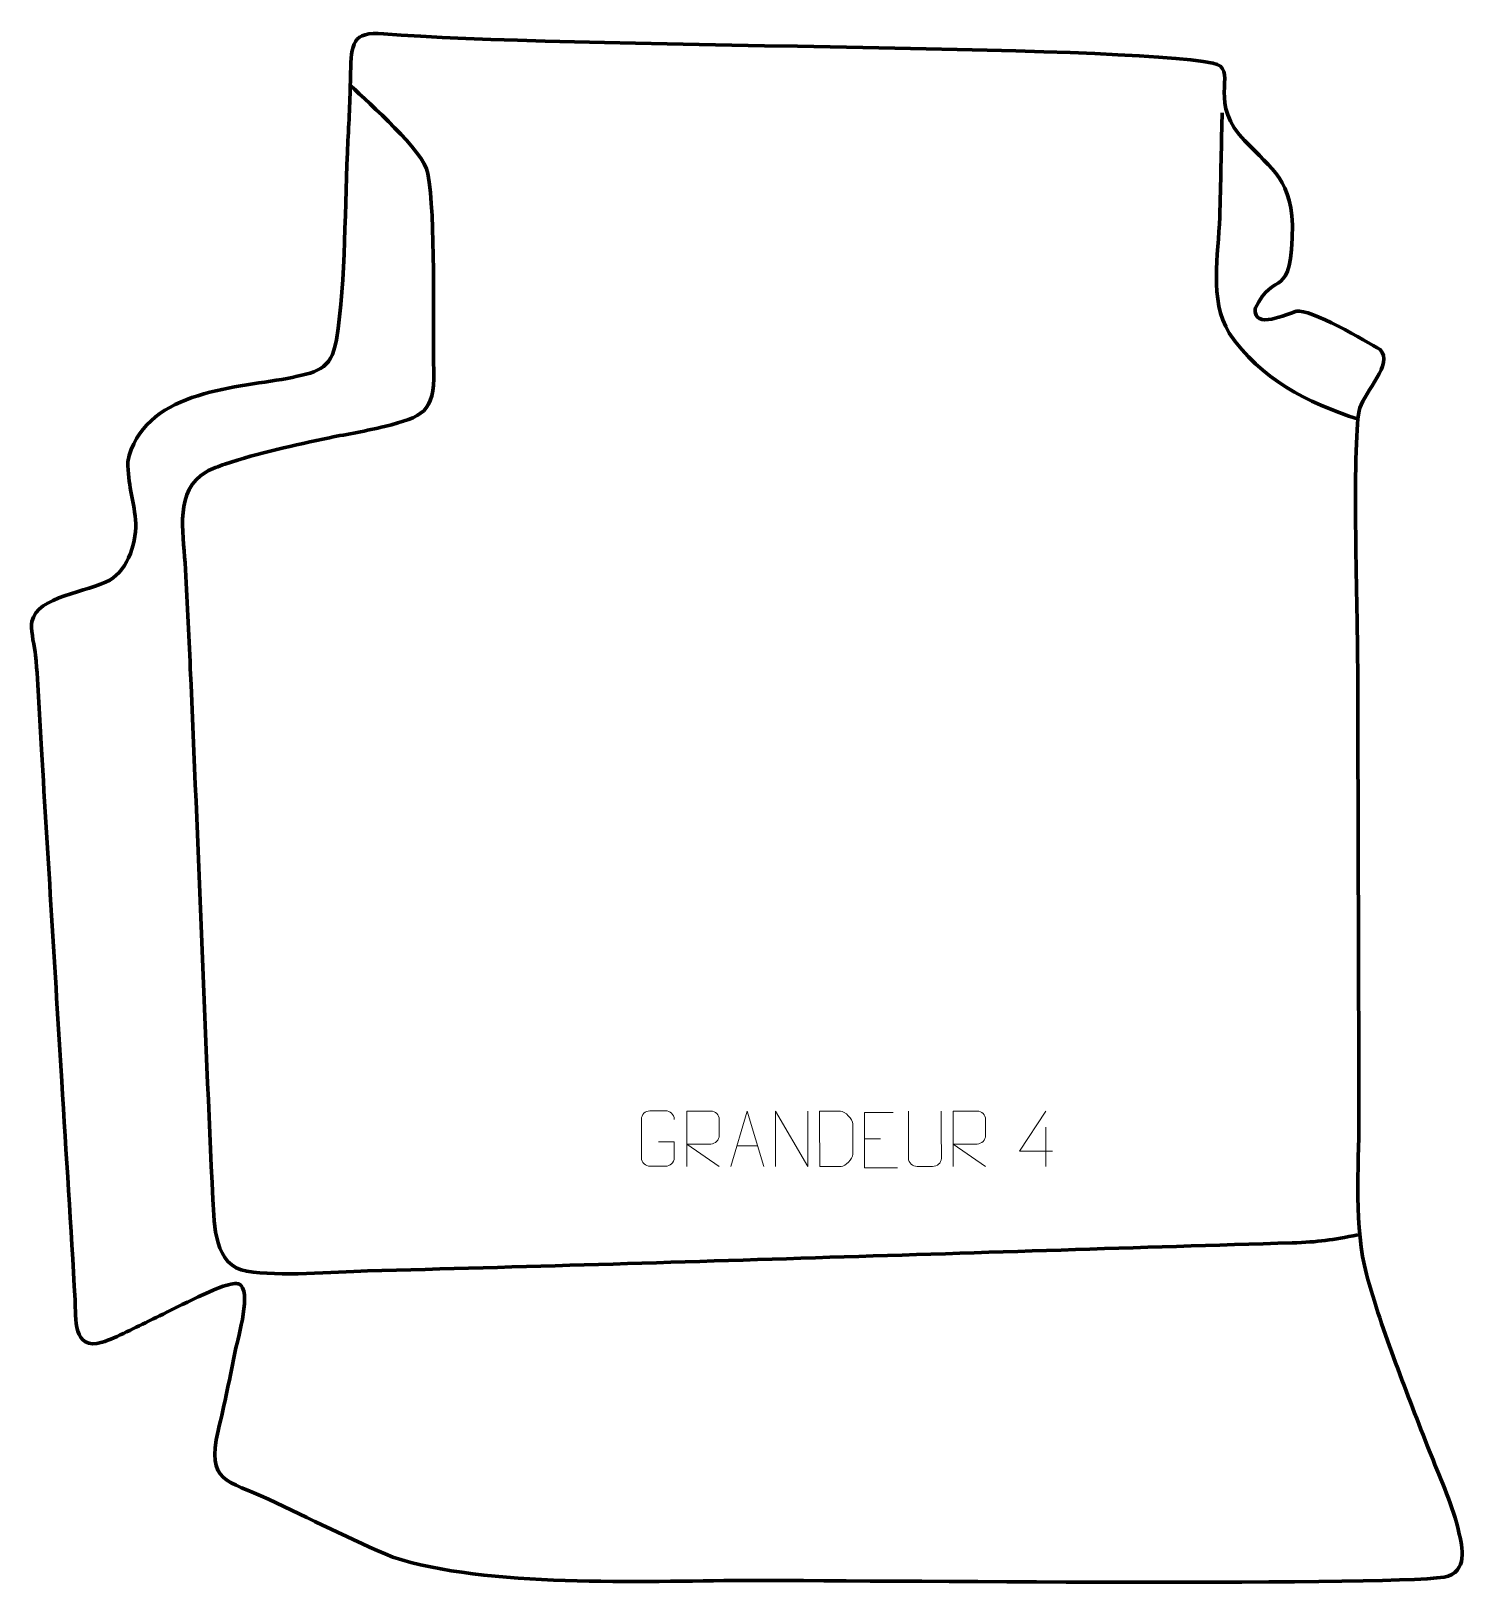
# Model space of a CAD drawing. Header units: millimetres. Extents: x -757 to -109, y 125 to 827.
import ezdxf

# ---------------------------------------------------------------- set-up
doc = ezdxf.new("R2010")
doc.units = ezdxf.units.MM
doc.header["$MEASUREMENT"] = 0
doc.layers.add('layer 1', color=7, linetype='Continuous')
doc.layers.add('layer 2', color=7, linetype='Continuous')

msp = doc.modelspace()

# ---------------------------------------------------------------- linework, layer by layer
at = {"layer": 'layer 1', "color": 22, "lineweight": 158}
msp.add_open_spline([(-158.8768, 336.5951), (-159.0779, 406.1902), (-159.2789, 475.7853), (-159.4799, 545.3803), (-159.4799, 545.3803), (-159.4799, 545.3803), (-159.4842, 546.8824), (-159.4842, 546.8824), (-159.4842, 546.8824), (-159.6388, 565.0028), (-162.0662, 645.8282), (-158.4681, 657.304), (-158.4681, 657.304), (-156.1673, 664.6425), (-143.2748, 677.2657), (-149.3373, 683.5792), (-149.3373, 683.5792), (-155.2971, 687.3424), (-181.2663, 702.1676), (-186.993, 700.888), (-186.993, 700.888), (-191.0544, 699.6994), (-206.6097, 692.2357), (-205.6077, 702.0879), (-205.6077, 702.0879), (-197.1728, 720.5692), (-188.9362, 704.0349), (-188.8151, 739.8965), (-188.8151, 739.8965), (-189.9605, 762.5204), (-199.8311, 765.4565), (-212.7915, 780.5731), (-212.7915, 780.5731), (-226.69, 796.7838), (-212.8067, 810.2115), (-224.6809, 812.7039), (-224.6809, 812.7039), (-265.2081, 821.2107), (-519.4374, 819.3731), (-598.3426, 825.9451), (-598.3426, 825.9451), (-612.6128, 827.1337), (-612.8363, 821.3974), (-613.153, 808.3998), (-613.153, 808.3998), (-613.4023, 798.1674), (-613.8291, 787.9949), (-614.3609, 777.7739), (-614.3609, 777.7739), (-615.8686, 749.3634), (-615.2176, 714.992), (-619.5696, 687.9952), (-619.5696, 687.9952), (-621.8684, 673.7353), (-629.0759, 673.4567), (-641.792, 670.5455), (-641.792, 670.5455), (-667.0522, 666.1586), (-706.8565, 664.4573), (-713.6053, 633.0443), (-713.6053, 633.0443), (-713.4633, 622.792), (-711.0076, 616.3596), (-710.0532, 606.9195), (-710.0532, 606.9195), (-709.1343, 597.8302), (-713.3385, 584.388), (-721.6865, 579.697), (-721.6865, 579.697), (-731.3023, 574.2936), (-754.5698, 572.5017), (-756.7216, 560.9944), (-756.7216, 560.9944), (-756.7216, 560.9944), (-756.8956, 559.6638), (-756.8956, 559.6638), (-756.8956, 559.6638), (-757.0925, 556.0078), (-755.6586, 549.6324), (-755.0706, 545.8039), (-755.0706, 545.8039), (-753.7446, 531.6787), (-753.288, 517.4354), (-752.4548, 503.27), (-752.4548, 503.27), (-749.4131, 453.4734), (-746.3713, 403.6768), (-743.3295, 353.8802), (-743.3295, 353.8802), (-741.3204, 321.0145), (-739.1489, 288.1249), (-737.2987, 255.2538), (-737.2987, 255.2538), (-736.8424, 247.1467), (-738.5286, 232.2556), (-725.0851, 236.1083), (-725.0851, 236.1083), (-718.4905, 238.2533), (-709.7499, 243.1124), (-702.9887, 246.1885), (-702.9887, 246.1885), (-698.811, 248.0892), (-680.8397, 257.6868), (-670.6, 261.3685), (-670.6, 261.3685), (-667.3237, 262.5465), (-664.4122, 262.7886), (-663.556, 262.4167), (-663.556, 262.4167), (-657.4151, 259.7487), (-663.8303, 238.6077), (-664.9917, 232.939), (-664.9917, 232.939), (-667.5294, 220.5447), (-669.8356, 208.4589), (-672.8975, 196.1632), (-672.8975, 196.1632), (-678.2562, 173.0833), (-668.8215, 173.9743), (-650.202, 165.3829), (-650.202, 165.3829), (-631.9241, 156.8925), (-612.6697, 146.929), (-594.2024, 139.3332), (-594.2024, 139.3332), (-551.9553, 125.431), (-481.7685, 128.5384), (-436.284, 128.7486), (-436.284, 128.7486), (-387.4871, 128.9041), (-130.865, 125.9265), (-118.707, 130.695), (-118.707, 130.695), (-109.3849, 134.3513), (-112.5867, 145.196), (-114.3917, 152.6384), (-114.3917, 152.6384), (-117.3244, 164.2655), (-122.7738, 176.1347), (-127.2416, 187.3093), (-127.2416, 187.3093), (-136.9233, 212.352), (-148.5174, 241.1394), (-155.5105, 266.8452), (-155.5105, 266.8452), (-161.0551, 287.2263), (-159.0588, 315.2544), (-158.8768, 336.5951)], degree=3, knots=[0, 0, 0, 0, 0.02631579, 0.02631579, 0.02631579, 0.02631579, 0.05263158, 0.05263158, 0.05263158, 0.05263158, 0.07894737, 0.07894737, 0.07894737, 0.07894737, 0.10526316, 0.10526316, 0.10526316, 0.10526316, 0.13157895, 0.13157895, 0.13157895, 0.13157895, 0.15789474, 0.15789474, 0.15789474, 0.15789474, 0.18421053, 0.18421053, 0.18421053, 0.18421053, 0.21052632, 0.21052632, 0.21052632, 0.21052632, 0.23684211, 0.23684211, 0.23684211, 0.23684211, 0.26315789, 0.26315789, 0.26315789, 0.26315789, 0.28947368, 0.28947368, 0.28947368, 0.28947368, 0.31578947, 0.31578947, 0.31578947, 0.31578947, 0.34210526, 0.34210526, 0.34210526, 0.34210526, 0.36842105, 0.36842105, 0.36842105, 0.36842105, 0.39473684, 0.39473684, 0.39473684, 0.39473684, 0.42105263, 0.42105263, 0.42105263, 0.42105263, 0.44736842, 0.44736842, 0.44736842, 0.44736842, 0.47368421, 0.47368421, 0.47368421, 0.47368421, 0.5, 0.5, 0.5, 0.5, 0.52631579, 0.52631579, 0.52631579, 0.52631579, 0.55263158, 0.55263158, 0.55263158, 0.55263158, 0.57894737, 0.57894737, 0.57894737, 0.57894737, 0.60526316, 0.60526316, 0.60526316, 0.60526316, 0.63157895, 0.63157895, 0.63157895, 0.63157895, 0.65789474, 0.65789474, 0.65789474, 0.65789474, 0.68421053, 0.68421053, 0.68421053, 0.68421053, 0.71052632, 0.71052632, 0.71052632, 0.71052632, 0.73684211, 0.73684211, 0.73684211, 0.73684211, 0.76315789, 0.76315789, 0.76315789, 0.76315789, 0.78947368, 0.78947368, 0.78947368, 0.78947368, 0.81578947, 0.81578947, 0.81578947, 0.81578947, 0.84210526, 0.84210526, 0.84210526, 0.84210526, 0.86842105, 0.86842105, 0.86842105, 0.86842105, 0.89473684, 0.89473684, 0.89473684, 0.89473684, 0.92105263, 0.92105263, 0.92105263, 0.92105263, 0.94736842, 0.94736842, 0.94736842, 0.94736842, 1, 1, 1, 1], dxfattribs=at)
at = {"layer": 'layer 2', "color": 142, "lineweight": 158}
for points, knots in [([(-613.0783, 802.4584), (-604.7795, 794.4576), (-580.3434, 773.3442), (-578.3146, 763.0271), (-578.3146, 763.0271), (-574.8476, 743.2374), (-576.0643, 696.7281), (-575.7074, 673.6971), (-575.7074, 673.6971), (-575.4229, 655.346), (-580.7192, 653.2545), (-597.8536, 648.9556), (-597.8536, 648.9556), (-606.0287, 646.9046), (-614.389, 645.5383), (-622.6538, 643.8822), (-622.6538, 643.8822), (-638.4789, 640.5432), (-654.5121, 637.0186), (-669.8756, 631.9343), (-669.8756, 631.9343), (-672.7451, 630.9707), (-675.5088, 629.9633), (-678.1685, 628.5064), (-678.1685, 628.5064), (-692.6288, 620.1037), (-688.5091, 601.5671), (-687.775, 587.3959), (-687.775, 587.3959), (-686.9549, 571.5638), (-686.1146, 555.7294), (-685.3795, 539.8934), (-685.3795, 539.8934), (-681.8058, 460.1104), (-679.0246, 380.2953), (-675.2257, 300.5221), (-675.2257, 300.5221), (-674.6719, 288.9157), (-674.5555, 270.5601), (-659.9454, 268.1445), (-659.9454, 268.1445), (-645.3358, 265.7291), (-621.0909, 267.7918), (-605.5869, 268.2854), (-605.5869, 268.2854), (-466.7476, 271.9312), (-327.808, 276.7864), (-188.9665, 280.9372), (-188.9665, 280.9372), (-177.2218, 281.2885), (-170.7778, 282.3076), (-159.3714, 284.5097)], [0, 0, 0, 0, 0.07142857, 0.07142857, 0.07142857, 0.07142857, 0.14285714, 0.14285714, 0.14285714, 0.14285714, 0.21428571, 0.21428571, 0.21428571, 0.21428571, 0.28571429, 0.28571429, 0.28571429, 0.28571429, 0.35714286, 0.35714286, 0.35714286, 0.35714286, 0.42857143, 0.42857143, 0.42857143, 0.42857143, 0.5, 0.5, 0.5, 0.5, 0.57142857, 0.57142857, 0.57142857, 0.57142857, 0.64285714, 0.64285714, 0.64285714, 0.64285714, 0.71428571, 0.71428571, 0.71428571, 0.71428571, 0.78571429, 0.78571429, 0.78571429, 0.78571429, 0.85714286, 0.85714286, 0.85714286, 0.85714286, 1, 1, 1, 1]), ([(-159.1585, 652.1748), (-182.5941, 659.8723), (-203.0521, 670.0178), (-217.3727, 691.0487), (-217.3727, 691.0487), (-226.4991, 706.3178), (-222.1588, 726.0867), (-221.6175, 743.3447), (-221.6175, 743.3447), (-221.1428, 758.4797), (-220.9411, 773.6466), (-220.5799, 788.788), (-220.5799, 788.788), (-220.5799, 788.788), (-220.5422, 790.2876), (-220.5422, 790.2876)], [0, 0, 0, 0, 0.2, 0.2, 0.2, 0.2, 0.4, 0.4, 0.4, 0.4, 0.6, 0.6, 0.6, 0.6, 1, 1, 1, 1])]:
    msp.add_open_spline(points, degree=3, knots=knots, dxfattribs=at)
at = {"layer": 'layer 2', "color": 250, "lineweight": 9}
for points, knots in [([(-474.5165, 326.4827), (-474.5165, 326.4827), (-467.3484, 326.4827), (-467.3484, 326.4827), (-467.3484, 326.4827), (-467.3484, 326.4827), (-467.3484, 319.3146), (-467.3484, 319.3146), (-467.3484, 319.3146), (-467.4881, 316.9912), (-469.1653, 315.5116), (-471.3131, 315.5008), (-471.3131, 315.5008), (-473.6449, 315.5012), (-475.9769, 315.5012), (-478.3084, 315.5008), (-478.3084, 315.5008), (-480.2333, 315.3954), (-482.2055, 317.2799), (-482.1943, 319.2972), (-482.1943, 319.2972), (-482.1939, 325.0673), (-482.1939, 330.837), (-482.1943, 336.6063), (-482.1943, 336.6063), (-482.1901, 338.7444), (-480.4433, 340.4636), (-478.291, 340.4502), (-478.291, 340.4502), (-475.9653, 340.4502), (-473.6392, 340.4502), (-471.3131, 340.4502), (-471.3131, 340.4502), (-469.3664, 340.4856), (-467.375, 338.9941), (-467.3484, 336.5564)], [0, 0, 0, 0, 0.1, 0.1, 0.1, 0.1, 0.2, 0.2, 0.2, 0.2, 0.3, 0.3, 0.3, 0.3, 0.4, 0.4, 0.4, 0.4, 0.5, 0.5, 0.5, 0.5, 0.6, 0.6, 0.6, 0.6, 0.7, 0.7, 0.7, 0.7, 0.8, 0.8, 0.8, 0.8, 1, 1, 1, 1]), ([(-461.7681, 315.3906), (-461.7681, 315.3906), (-461.7681, 340.3441), (-461.7681, 340.3441), (-461.7681, 340.3441), (-458.1733, 340.3441), (-454.5778, 340.3441), (-450.9826, 340.3441), (-450.9826, 340.3441), (-448.6573, 340.3064), (-447.1, 338.8164), (-447.1041, 336.45), (-447.1041, 336.45), (-447.1045, 334.4145), (-447.1045, 331.3551), (-447.1041, 329.3191), (-447.1041, 329.3191), (-447.1106, 327.4436), (-448.9229, 325.5018), (-450.9324, 325.4827), (-450.9324, 325.4827), (-450.9324, 325.4827), (-461.7681, 325.4827), (-461.7681, 325.4827), (-461.7681, 325.4827), (-461.7681, 325.4827), (-447.1134, 315.3906), (-447.1134, 315.3906)], [0, 0, 0, 0, 0.125, 0.125, 0.125, 0.125, 0.25, 0.25, 0.25, 0.25, 0.375, 0.375, 0.375, 0.375, 0.5, 0.5, 0.5, 0.5, 0.625, 0.625, 0.625, 0.625, 0.75, 0.75, 0.75, 0.75, 1, 1, 1, 1]), ([(-441.9066, 315.3906), (-441.9066, 315.3906), (-434.5356, 340.3441), (-434.5356, 340.3441), (-434.5356, 340.3441), (-434.5356, 340.3441), (-426.9657, 315.3906), (-426.9657, 315.3906)], [0, 0, 0, 0, 0.33333333, 0.33333333, 0.33333333, 0.33333333, 1, 1, 1, 1]), ([(-421.7636, 315.3906), (-421.7636, 315.3906), (-421.7636, 340.3441), (-421.7636, 340.3441), (-421.7636, 340.3441), (-421.7636, 340.3441), (-407.1088, 315.3906), (-407.1088, 315.3906), (-407.1088, 315.3906), (-407.1088, 315.3906), (-407.1088, 340.3441), (-407.1088, 340.3441)], [0, 0, 0, 0, 0.25, 0.25, 0.25, 0.25, 0.5, 0.5, 0.5, 0.5, 1, 1, 1, 1]), ([(-401.8285, 315.4187), (-399.4967, 315.4191), (-394.5465, 315.3951), (-392.215, 315.3948), (-392.215, 315.3948), (-390.29, 315.2894), (-386.9714, 318.831), (-386.9826, 320.8483), (-386.9826, 320.8483), (-386.983, 326.6184), (-386.983, 328.7881), (-386.9826, 334.5574), (-386.9826, 334.5574), (-386.9869, 336.6955), (-390.3614, 340.3556), (-392.5138, 340.3421), (-392.5138, 340.3421), (-394.8395, 340.3421), (-399.5638, 340.3421), (-401.8899, 340.3421), (-401.8899, 340.3421), (-401.8895, 334.5952), (-401.8282, 321.166), (-401.8285, 315.4187)], [0, 0, 0, 0, 0.14285714, 0.14285714, 0.14285714, 0.14285714, 0.28571429, 0.28571429, 0.28571429, 0.28571429, 0.42857143, 0.42857143, 0.42857143, 0.42857143, 0.57142857, 0.57142857, 0.57142857, 0.57142857, 0.71428571, 0.71428571, 0.71428571, 0.71428571, 1, 1, 1, 1]), ([(-368.7304, 339.747), (-368.7304, 339.747), (-381.6043, 339.747), (-381.6043, 339.747), (-381.6043, 339.747), (-381.6043, 339.747), (-381.6043, 314.7934), (-381.6043, 314.7934), (-381.6043, 314.7934), (-381.6043, 314.7934), (-366.7385, 314.7934), (-366.7385, 314.7934)], [0, 0, 0, 0, 0.25, 0.25, 0.25, 0.25, 0.5, 0.5, 0.5, 0.5, 1, 1, 1, 1]), ([(-347.109, 340.3483), (-347.1094, 334.8088), (-347.0136, 324.607), (-347.0132, 319.0666), (-347.0132, 319.0666), (-347.153, 316.8271), (-348.8302, 315.4009), (-350.9779, 315.3904), (-350.9779, 315.3904), (-353.3098, 315.3908), (-355.6417, 315.3908), (-357.9732, 315.3904), (-357.9732, 315.3904), (-359.8982, 315.2889), (-361.8703, 317.1054), (-361.8591, 319.0499), (-361.8591, 319.0499), (-361.8588, 324.6118), (-361.7634, 334.7872), (-361.7638, 340.3483)], [0, 0, 0, 0, 0.16666667, 0.16666667, 0.16666667, 0.16666667, 0.33333333, 0.33333333, 0.33333333, 0.33333333, 0.5, 0.5, 0.5, 0.5, 0.66666667, 0.66666667, 0.66666667, 0.66666667, 1, 1, 1, 1]), ([(-341.7681, 315.3906), (-341.7681, 315.3906), (-341.7681, 340.3441), (-341.7681, 340.3441), (-341.7681, 340.3441), (-338.1733, 340.3441), (-334.5778, 340.3441), (-330.9826, 340.3441), (-330.9826, 340.3441), (-328.6573, 340.3064), (-327.1, 338.8164), (-327.1041, 336.45), (-327.1041, 336.45), (-327.1045, 334.4145), (-327.1045, 331.3551), (-327.1041, 329.3191), (-327.1041, 329.3191), (-327.1106, 327.4436), (-328.9229, 325.5018), (-330.9324, 325.4827), (-330.9324, 325.4827), (-330.9324, 325.4827), (-341.7681, 325.4827), (-341.7681, 325.4827), (-341.7681, 325.4827), (-341.7681, 325.4827), (-327.1134, 315.3906), (-327.1134, 315.3906)], [0, 0, 0, 0, 0.125, 0.125, 0.125, 0.125, 0.25, 0.25, 0.25, 0.25, 0.375, 0.375, 0.375, 0.375, 0.5, 0.5, 0.5, 0.5, 0.625, 0.625, 0.625, 0.625, 0.75, 0.75, 0.75, 0.75, 1, 1, 1, 1]), ([(-297.0252, 322.2839), (-297.0252, 322.2839), (-311.8469, 322.2839), (-311.8469, 322.2839), (-311.8469, 322.2839), (-311.8469, 322.2839), (-299.9693, 340.3544), (-299.9693, 340.3544)], [0, 0, 0, 0, 0.33333333, 0.33333333, 0.33333333, 0.33333333, 1, 1, 1, 1])]:
    msp.add_open_spline(points, degree=3, knots=knots, dxfattribs=at)
for points in [[(-299.9693, 333.045), (-299.9693, 333.045), (-299.9693, 315.3803), (-299.9693, 315.3803)], [(-439.184, 324.64), (-439.184, 324.64), (-429.6883, 324.64), (-429.6883, 324.64)], [(-381.6043, 327.8673), (-381.6043, 327.8673), (-374.4362, 327.8673), (-374.4362, 327.8673)]]:
    msp.add_open_spline(points, degree=3, dxfattribs=at)

doc.saveas('drawing.dxf')
